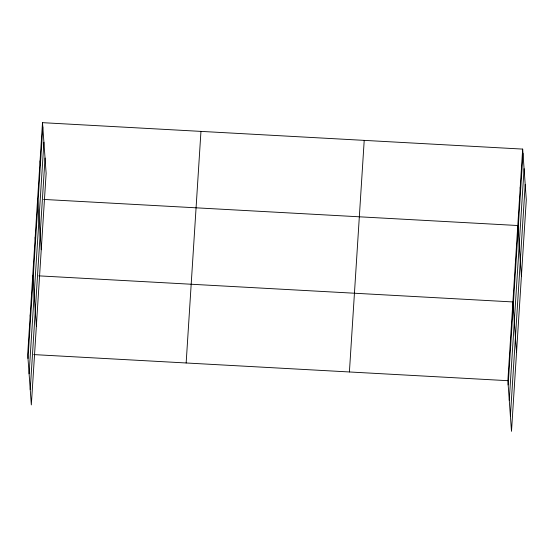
<?xml version="1.0" encoding="UTF-8"?>
<svg xmlns="http://www.w3.org/2000/svg" width="554" height="554" viewBox="0 0 554 554"><rect width="100%" height="100%" fill="white"/><g stroke="black" fill="none" stroke-linecap="round" stroke-linejoin="round"><path stroke-width="0.83" d="M42.506 122.669L27.7 354.255L31.329 404.905L46.134 173.312L42.506 122.669L522.671 149.095L526.3 199.745L511.494 431.331L507.866 380.688L522.671 149.095M28.005 358.493L42.81 126.908M29.099 373.811L43.904 142.226M30.235 389.587L45.04 158.001M186.151 362.974L200.957 131.388M349.408 371.963L364.213 140.377M508.17 384.926L522.976 153.34M509.264 400.237L524.07 168.651M510.4 416.019L525.199 184.434M43.648 199.426L517.782 225.52L521.411 276.169M38.759 275.85L512.9 301.944L516.529 352.593M33.725 354.588L507.866 380.688M520.227 187.307L520.531 191.552M515.338 263.732L515.642 267.977M510.379 341.312L510.684 345.558M40.061 160.882L40.366 165.12M37.617 199.094L41.252 249.736M35.179 237.306L35.484 241.544M32.734 275.518L36.363 326.161M30.214 314.887L30.518 319.125"/></g></svg>
